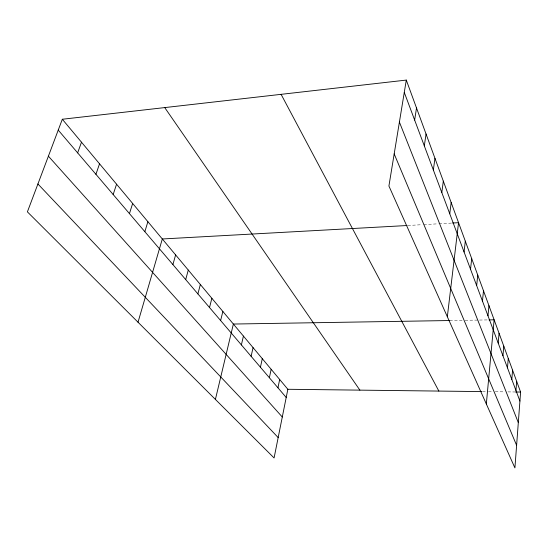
<?xml version="1.0" encoding="UTF-8"?>
<svg xmlns="http://www.w3.org/2000/svg" width="548" height="548" viewBox="0 0 548 548"><rect width="100%" height="100%" fill="white"/><g stroke="black" fill="none" stroke-linecap="round" stroke-linejoin="round"><path stroke-width="0.41" stroke-dasharray="2.74 2.06" d="M407.849 225.481L422.159 224.694M423.851 224.605L438.236 223.81M439.085 223.762L451.778 223.07M449.764 320.532L462.587 320.327M465.142 320.285L488.165 319.909M482.548 391.594L487.658 391.656M488.508 391.662L492.768 391.717M495.296 391.745L504.578 391.854M507.948 391.895L515.538 391.984"/><path stroke-width="0.82" d="M406.294 80.083L520.6 392.046L514.915 467.917L388.916 186.019L406.294 80.083L62.321 119.252L27.4 211.864L274.082 457.957L287.851 389.279L62.321 119.252M515.963 390.484L516.668 381.319M511.818 379.428L512.565 370.119M507.489 367.866L508.27 358.406M502.948 355.762L503.776 346.137M498.201 343.075L499.07 333.294M486.329 403.958L494.132 319.813L489.015 319.895M487.973 315.778L488.946 305.661M482.459 301.071L483.494 290.776M476.657 285.577L477.753 275.103M470.533 269.239L471.698 258.581M464.067 251.984L465.307 241.141M447.339 316.73L458.546 222.694L452.621 223.022M449.757 213.789L451.168 202.548M441.811 192.588L443.318 181.135M433.352 169.99L434.961 158.331M424.316 145.871L426.049 134M414.644 120.067L416.514 107.977M277.959 387.792L279.672 379.483M269.376 377.723L271.157 369.29M260.43 367.235L262.293 358.68M251.114 356.303L253.06 347.624M241.387 344.904L243.428 336.088M215.405 399.424L233.366 324.046L449.764 320.532M220.625 320.553L222.858 311.463M209.521 307.531L211.864 298.297M197.89 293.892L200.349 284.515M185.697 279.59L188.286 270.068M172.901 264.581L175.62 254.909M138.021 322.217L162.318 238.976L407.006 225.529M144.85 231.688L147.885 221.693M129.451 213.624L132.657 203.466M113.169 194.526L116.566 184.203M95.927 174.312L99.537 163.811M77.645 152.871L81.488 142.199M287.851 389.279L481.699 391.587M515.538 391.984L520.6 392.046M37.915 183.97L278.172 437.564M48.395 156.187L282.289 417.007M58.232 130.095L286.207 397.471M164.729 107.586L359.878 390.135M281.097 94.338L438.859 391.073M394.183 153.899L516.606 445.332M399.403 122.088L518.312 422.611M404.273 92.386L519.922 401.068"/></g></svg>
